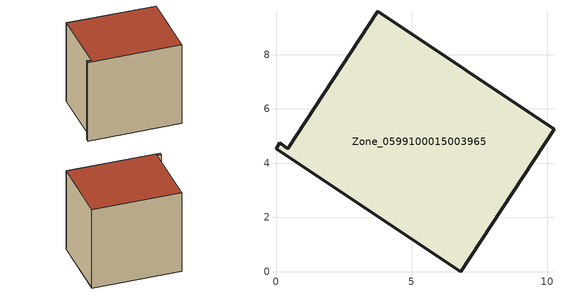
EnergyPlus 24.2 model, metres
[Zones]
Zone_0599100015003965
 floor ground (C_G): 0.44,4.52 3.76,9.59 10.25,5.24 6.81,0 0,4.53 0.14,4.74 z0.88
 wall outside (C_F): 0,4.53 6.81,0 10.25,5.24 3.76,9.59 0.44,4.52 0.14,4.74 0,4.53 z0.88:8.53
 roof outside (C_R): 0.44,4.52 0.14,4.74 0,4.53 6.81,0 10.25,5.24 3.76,9.59 z8.53
[BUILDING]
Pand.0599100015003965: North Axis=0; Terrain=City; Loads Convergence Tolerance Value=0.04; Temperature Convergence Tolerance Value=0.4; Solar Distribution=FullExterior; Maximum Number of Warmup Days=25; Minimum Number of Warmup Days=1
[Site:Location]
Rotterdam.The.Hague.AP_ZH_NLD Design_Conditions: Latitude=51.96; Longitude=4.45; Time Zone=1; Elevation=-4.5
[SITE:GROUNDTEMPERATURE:BUILDINGSURFACE]
18, 18, 18, 18, 18, 18, 18, 18, 18, 18, 18, 18
[MATERIAL] Thermal Absorptance=0.9; Solar Absorptance=0.7; Visible Absorptance=0.7
Name | Roughness | Thickness | Conductivity | Density | Specific Heat
G.TI.1965-1974 | MediumSmooth | 0.15 | 0.882353 | 540 | 1210
F.TI.1965-1974 | Rough | 0.3 | 0.697674 | 1920 | 840
R.TI.1965-1974 | MediumRough | 0.2 | 0.232558 | 1500 | 1000
[CONSTRUCTION]
C_G: G.TI.1965-1974
C_F: F.TI.1965-1974
C_R: R.TI.1965-1974
[ZONE]
Zone_0599100015003965: Type=1; Multiplier=1; Ceiling Height=Autocalculate; Volume=Autocalculate; Floor Area=autocalculate; Part of Total Floor Area=Yes
[ZONEINFILTRATION:DESIGNFLOWRATE]
Infil_Zone_0599100015003965: Zone or ZoneList or Space or SpaceList=Zone_0599100015003965; Schedule=AlwaysOn; Design Flow Rate Calculation Method=Flow/Area; Flow Rate per Floor Area=0.003; Constant Term Coefficient=1; Temperature Term Coefficient=0; Velocity Term Coefficient=0; Velocity Squared Term Coefficient=0
[HVACTEMPLATE:ZONE:IDEALLOADSAIRSYSTEM]
Zone_0599100015003965: Maximum Heating Supply Air Temperature=50; Minimum Cooling Supply Air Temperature=13; Maximum Heating Supply Air Humidity Ratio=0.0156; Minimum Cooling Supply Air Humidity Ratio=0.0077; Heating Limit=NoLimit; Cooling Limit=NoLimit; Dehumidification Control Type=ConstantSensibleHeatRatio; Cooling Sensible Heat Ratio=0.7; Dehumidification Setpoint=60; Humidification Control Type=None; Humidification Setpoint=30; Outdoor Air Method=None; Outdoor Air Flow Rate per Person=0.00944; Outdoor Air Flow Rate per Zone Floor Area=0; Outdoor Air Flow Rate per Zone=0; Demand Controlled Ventilation Type=None; Outdoor Air Economizer Type=NoEconomizer; Heat Recovery Type=None; Sensible Heat Recovery Effectiveness=0.7; Latent Heat Recovery Effectiveness=0.65
[ZONECONTROL:THERMOSTAT]
ThermostatControl_Zone_0599100015003965: Zone or ZoneList=Zone_0599100015003965; Control Type Schedule=DualSetpointControlType; Control 1=Thermostat_Zone_0599100015003965; Temperature Difference Between Cutout And Setpoint=0
[THERMOSTATSETPOINT:DUALSETPOINT]
Thermostat_Zone_0599100015003965: Heating Setpoint Temperature Schedule=HeatingSetpoint_Zone_0599100015003965; Cooling Setpoint Temperature Schedule=CoolingSetpoint_Zone_0599100015003965
[SCHEDULE:COMPACT]
HeatingSetpoint_Zone_0599100015003965: Through: 12/31, For: AllDays, Until: 24:00, 21
CoolingSetpoint_Zone_0599100015003965: Through: 12/31, For: AllDays, Until: 24:00, 24
DualSetpointControlType: Through: 12/31, For: AllDays, Until: 24:00, 4
AlwaysOn: Through: 12/31, For: AllDays, Until: 24:00, 1
